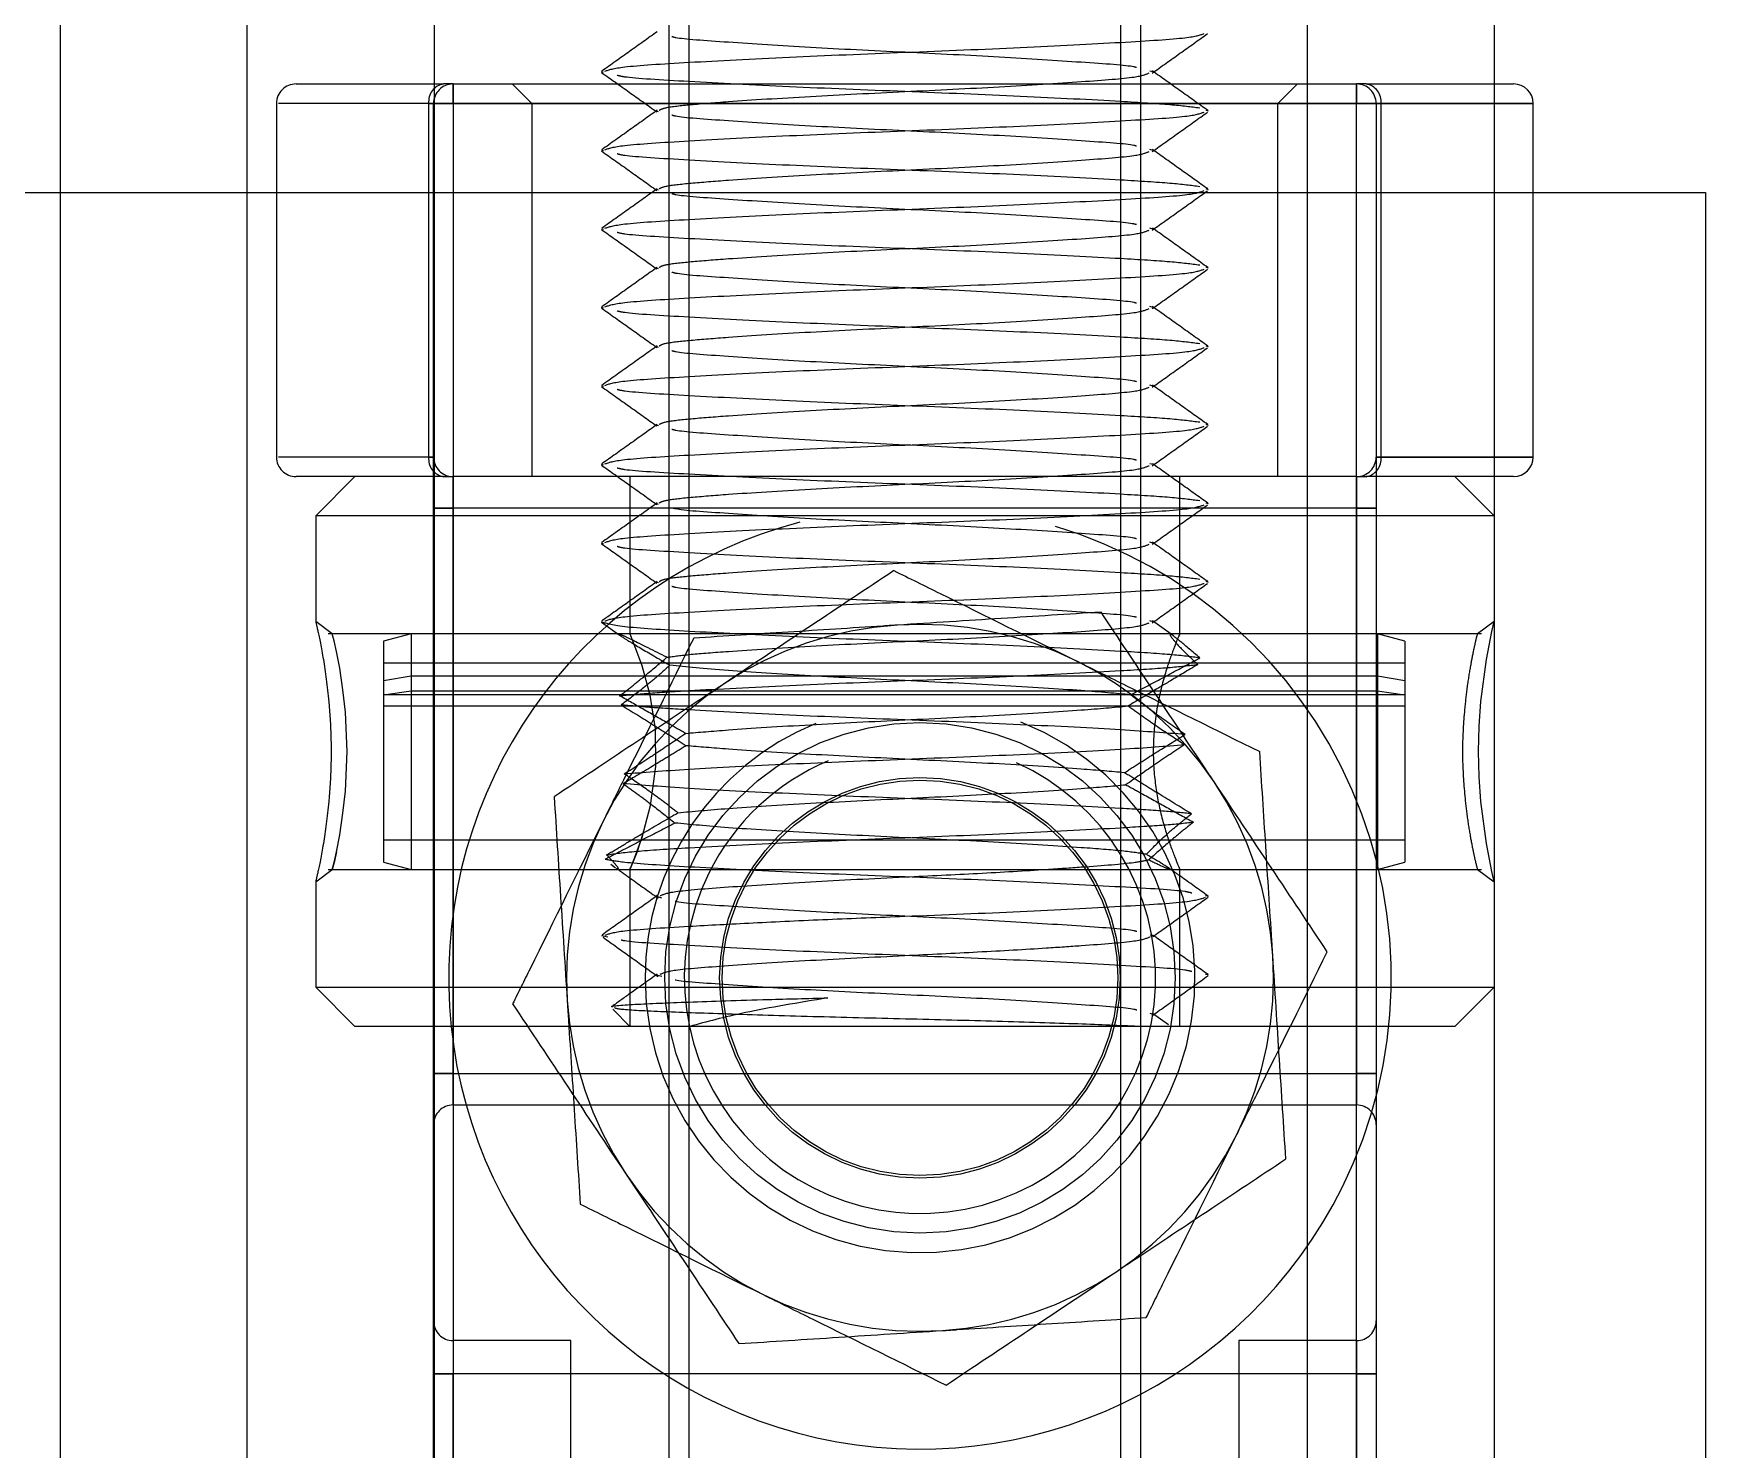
# Model space of a CAD drawing. Header units: metres. Extents: x 0 to 63075, y 0 to 44550.
# Drawn here: x 14247.81 to 14290.38, y 24669.76 to 24705.82 of the extents above; entities that cross this region are included whole.
import ezdxf

# ---------------------------------------------------------------- set-up
doc = ezdxf.new("R2010")
doc.units = ezdxf.units.M
doc.header["$LTSCALE"] = 75
doc.linetypes.add('HIDDEN2', pattern=[4.7625, 3.175, -1.5875])
for name, color, linetype in [('SDM', 7, 'Continuous'), ('SL4', 4, 'Continuous'), ('ST1', 7, 'HIDDEN2')]:
    doc.layers.add(name, color=color, linetype=linetype)

# ---------------------------------------------------------------- blocks, each defined once
blk = doc.blocks.new('A$Ca53c419a')
at = {"layer": 'SL4'}
for p, q in [((381.194, 204.642), (91.194, 204.642)), ((378.194, 199.885), (86.437, 199.885)), ((344.217, 195.122), (117.694, 195.122)), ((378.194, 172.892), (86.437, 172.892)), ((378.019, 168.135), (91.194, 168.135)), ((264.763, 167.635), (264.763, 168.135)), ((265.263, 168.135), (265.263, 167.135)), ((274.263, 167.135), (274.263, 168.135)), ((274.763, 168.135), (274.763, 167.635)), ((265.263, 167.135), (274.263, 167.135)), ((272, 167.135), (272, 162.75)), ((272, 162.75), (225.263, 162.75))]:
    blk.add_line(p, q, dxfattribs=at)
for centre, start, end in [((265.263, 167.635), 180, 270), ((274.263, 167.635), 270, 0)]:
    blk.add_arc(centre, 0.5, start, end, dxfattribs=at)
at = {"layer": 'ST1'}
for p, q in [((272, 281.235), (272, 167.135)), ((378.194, 204.642), (91.194, 204.642)), ((274.263, 199.135), (265.263, 199.135)), ((265.263, 195.256), (265.263, 199.085)), ((274.263, 195.256), (274.263, 199.085)), ((264.763, 194.877), (264.763, 198.635)), ((274.763, 198.635), (274.763, 194.877)), ((251.763, 198.135), (250.763, 197.135)), ((251.763, 198.135), (251.763, 168.135)), ((254.449, 198.135), (251.763, 198.135)), ((254.448, 198.135), (254.763, 197.714)), ((260.763, 197.714), (261.077, 198.135)), ((263.763, 198.135), (261.077, 198.135)), ((263.763, 168.135), (263.763, 198.135)), ((264.763, 197.135), (263.763, 198.135)), ((254.763, 197.814), (254.763, 190.118)), ((260.763, 190.135), (260.763, 197.814)), ((250.763, 169.135), (250.763, 197.135)), ((254.95, 196.405), (254.763, 195.705)), ((260.575, 196.405), (254.95, 196.405)), ((255.513, 196.405), (255.513, 170.405)), ((258.92, 170.405), (258.92, 196.405)), ((259.208, 170.405), (259.208, 196.405)), ((259.21, 196.405), (259.306, 195.705)), ((259.569, 196.405), (259.689, 195.705)), ((260.013, 170.405), (260.013, 196.405)), ((260.763, 195.705), (260.575, 196.405)), ((260.763, 195.705), (254.763, 195.705)), ((254.763, 195.705), (254.763, 171.105)), ((259.306, 195.705), (259.306, 171.105)), ((259.689, 195.705), (259.689, 171.105)), ((260.763, 171.105), (260.763, 195.705)), ((381.194, 195.122), (81.194, 195.122)), ((237.763, 195.135), (241.913, 195.135)), ((241.913, 195.135), (241.913, 194.635)), ((241.913, 195.135), (274.263, 195.135)), ((241.913, 194.635), (241.913, 195.135)), ((249.563, 194.635), (249.563, 195.135)), ((249.563, 195.135), (249.563, 194.635)), ((263.963, 194.635), (263.963, 195.135)), ((263.963, 195.135), (263.963, 194.635)), ((265.263, 195.135), (265.263, 195.256)), ((265.263, 195.256), (274.263, 195.256)), ((265.263, 195.256), (265.263, 195.135)), ((274.263, 195.135), (274.263, 195.256)), ((274.263, 195.256), (274.263, 195.135)), ((274.263, 195.135), (274.263, 194.635)), ((274.263, 194.635), (274.263, 195.135)), ((242.763, 194.635), (182.763, 194.635)), ((241.913, 194.635), (238.263, 194.635)), ((238.263, 194.635), (241.913, 194.635)), ((241.913, 171.635), (241.913, 194.635)), ((274.263, 194.635), (241.913, 194.635)), ((242.763, 191.635), (242.763, 194.635)), ((248.763, 194.635), (249.563, 194.635)), ((248.763, 194.635), (248.763, 171.635)), ((249.563, 194.635), (248.763, 194.635)), ((249.563, 194.635), (263.963, 194.635)), ((249.563, 194.635), (249.563, 171.635)), ((263.963, 194.635), (264.763, 194.635)), ((263.963, 171.635), (263.963, 194.635)), ((264.763, 194.635), (263.963, 194.635)), ((264.763, 194.877), (264.763, 194.635)), ((264.763, 171.635), (264.763, 194.635)), ((274.263, 171.635), (274.263, 194.635)), ((274.263, 194.635), (274.763, 194.635)), ((274.763, 194.635), (274.263, 194.635)), ((274.263, 194.635), (274.263, 192.635)), ((274.763, 194.635), (274.763, 194.877)), ((274.763, 194.635), (274.763, 171.635)), ((274.763, 193.135), (274.263, 192.635)), ((274.263, 192.635), (264.763, 192.635)), ((274.263, 192.635), (274.263, 173.635)), ((212.763, 191.635), (242.763, 191.635)), ((253.034, 190.701), (253.069, 190.862)), ((261.056, 190.857), (260.737, 190.409)), ((263.056, 190.806), (263.069, 190.862)), ((265.056, 190.806), (265.069, 190.862)), ((267.056, 190.806), (267.069, 190.862)), ((269.056, 190.806), (269.069, 190.862)), ((271.056, 190.806), (271.069, 190.862)), ((273.056, 190.806), (273.069, 190.862)), ((275.056, 190.806), (275.069, 190.862)), ((251.2, 190.572), (250.763, 190.135)), ((254.763, 190.458), (254.763, 176.398)), ((254.896, 190.618), (254.8, 190.5)), ((254.892, 190.621), (254.844, 190.554)), ((260.763, 176.358), (260.763, 190.417)), ((254.801, 190.135), (250.763, 190.135)), ((264.763, 190.135), (260.763, 190.135)), ((252.032, 189.318), (252.069, 189.456)), ((254.032, 189.318), (254.069, 189.456)), ((262.055, 189.403), (262.069, 189.456)), ((264.055, 189.403), (264.069, 189.456)), ((266.055, 189.403), (266.069, 189.456)), ((268.055, 189.403), (268.069, 189.456)), ((270.055, 189.403), (270.069, 189.456)), ((272.055, 189.403), (272.069, 189.456)), ((274.055, 189.403), (274.069, 189.456)), ((121.694, 189.135), (340.694, 189.135)), ((340.694, 188.635), (121.694, 188.635)), ((121.694, 177.635), (340.694, 177.635)), ((340.694, 177.135), (121.694, 177.135)), ((250.805, 176.427), (251.09, 176.826)), ((251.069, 176.814), (251.088, 176.889)), ((253.069, 176.814), (253.088, 176.889)), ((260.713, 176.298), (261.093, 176.831)), ((261.069, 176.814), (261.092, 176.902)), ((263.069, 176.814), (263.092, 176.902)), ((265.069, 176.814), (265.092, 176.902)), ((267.069, 176.814), (267.092, 176.902)), ((269.069, 176.814), (269.092, 176.902)), ((271.069, 176.814), (271.092, 176.902)), ((273.069, 176.814), (273.092, 176.902)), ((275.069, 176.814), (275.092, 176.902)), ((250.763, 176.135), (254.763, 176.135)), ((254.763, 176.135), (254.763, 168.456)), ((260.724, 176.135), (264.763, 176.135)), ((260.763, 168.456), (260.763, 176.152)), ((252.069, 175.408), (252.085, 175.483)), ((254.069, 175.408), (254.085, 175.483)), ((262.069, 175.408), (262.09, 175.466)), ((264.069, 175.408), (264.09, 175.466)), ((266.069, 175.408), (266.09, 175.466)), ((268.069, 175.408), (268.09, 175.466)), ((270.069, 175.408), (270.09, 175.466)), ((272.069, 175.408), (272.09, 175.466)), ((274.069, 175.408), (274.09, 175.466)), ((242.763, 174.635), (182.763, 174.635)), ((242.763, 171.635), (242.763, 174.635)), ((264.763, 173.635), (274.263, 173.635)), ((274.263, 173.635), (274.763, 173.135)), ((274.263, 173.635), (274.263, 171.635)), ((381.194, 172.892), (86.437, 172.892)), ((242.763, 171.635), (182.763, 171.635)), ((238.263, 171.635), (241.913, 171.635)), ((241.913, 171.635), (238.263, 171.635)), ((241.913, 171.635), (241.913, 171.135)), ((241.913, 171.635), (274.263, 171.635)), ((241.913, 171.135), (241.913, 171.635)), ((249.563, 171.635), (248.763, 171.635)), ((248.763, 171.635), (249.563, 171.635)), ((249.563, 171.135), (249.563, 171.635)), ((263.963, 171.635), (249.563, 171.635)), ((249.563, 171.635), (249.563, 171.135)), ((264.763, 171.635), (263.963, 171.635)), ((263.963, 171.135), (263.963, 171.635)), ((263.963, 171.635), (264.763, 171.635)), ((263.963, 171.635), (263.963, 171.135)), ((264.763, 171.635), (264.763, 171.393)), ((274.263, 171.635), (274.763, 171.635)), ((274.263, 171.635), (274.263, 171.135)), ((274.763, 171.635), (274.263, 171.635)), ((274.263, 171.135), (274.263, 171.635)), ((274.763, 171.393), (274.763, 171.635)), ((264.763, 168.135), (264.763, 171.393)), ((274.763, 171.393), (274.763, 168.135)), ((241.913, 171.135), (237.763, 171.135)), ((274.263, 171.135), (241.913, 171.135)), ((260.763, 171.105), (254.763, 171.105)), ((254.763, 171.105), (254.95, 170.405)), ((259.306, 171.105), (259.21, 170.405)), ((259.689, 171.105), (259.569, 170.405)), ((260.575, 170.405), (260.763, 171.105)), ((265.263, 171.135), (265.263, 171.014)), ((265.263, 171.014), (265.263, 171.135)), ((274.263, 171.014), (265.263, 171.014)), ((265.263, 171.014), (265.263, 168.135)), ((265.263, 167.135), (265.263, 171.014)), ((274.263, 171.135), (274.263, 171.014)), ((274.263, 171.014), (274.263, 171.135)), ((274.263, 171.014), (274.263, 167.135)), ((274.263, 168.135), (274.263, 171.014)), ((260.575, 170.405), (254.95, 170.405)), ((250.763, 169.135), (251.763, 168.135)), ((263.763, 168.135), (264.763, 169.135)), ((254.763, 168.556), (254.448, 168.135)), ((261.077, 168.135), (260.763, 168.556))]:
    blk.add_line(p, q, dxfattribs=at)
at = {"layer": 'ST1', "flags": 128}
for points in [[(255.211, 197.607), (254.94, 197.666), (254.763, 197.714), (254.939, 197.666), (255.21, 197.607), (255.642, 197.524), (256.192, 197.44), (256.756, 197.38), (257.762, 197.332), (258.767, 197.38), (259.332, 197.44), (259.882, 197.524), (260.314, 197.607), (260.585, 197.666), (260.763, 197.714), (260.763, 197.714)], [(255.69, 189.796), (255.195, 189.961), (254.819, 190.111), (254.789, 190.124), (255.052, 190.016), (255.582, 189.825), (256.388, 189.607), (257.381, 189.471), (258.344, 189.486), (259.195, 189.62), (259.947, 189.826), (260.513, 190.032), (260.756, 190.132), (260.763, 190.135), (260.763, 190.135)], [(254.449, 168.135), (254.448, 168.135), (254.704, 168.192), (255.42, 168.33), (256.495, 168.469), (257.121, 168.513), (257.765, 168.528), (258.407, 168.513), (259.034, 168.469), (260.108, 168.33), (260.822, 168.192), (261.077, 168.135), (261.077, 168.135)]]:
    blk.add_lwpolyline(points, dxfattribs=at)
at = {"layer": 'ST1'}
for radius in [6.5, 5.1, 5.036]:
    blk.add_circle((252, 182.75), radius, dxfattribs=at)
for centre, radius, start, end in [((265.263, 198.635), 0.5, 90, 180), ((274.263, 198.635), 0.5, 0, 90), ((243.263, 194.635), 0.5, 90, 180), ((248.263, 194.635), 0.5, 0, 90), ((265.209, 194.807), 0.452, 83.2366, 171.0568), ((265.263, 194.635), 0.5, 90, 180), ((274.316, 194.807), 0.452, 8.9432, 96.7634), ((274.263, 194.635), 0.5, 0, 90), ((252, 182.75), 12, 14.7568, 243.6643), ((252, 182.75), 9, 63.6643, 123.6643), ((252, 182.75), 9, 3.6643, 63.6643), ((252, 182.75), 9, 123.6643, 183.6643), ((252, 182.75), 7, 90, 338.4817), ((252, 182.75), 7, 22.2856, 90), ((252, 182.75), 6, 63.6643, 335.7883), ((252, 182.75), 6, 22.9033, 63.6643), ((252, 182.75), 9, 303.6643, 3.6643), ((252, 182.75), 9, 183.6643, 243.6643), ((252, 182.75), 12, 243.6643, 343.3032), ((252, 182.75), 9, 243.6643, 303.6643), ((243.263, 171.635), 0.5, 180, 270), ((248.263, 171.635), 0.5, 270, 0), ((265.263, 171.635), 0.5, 180, 270), ((274.263, 171.635), 0.5, 270, 0), ((265.209, 171.463), 0.452, 188.9432, 276.7634), ((274.316, 171.463), 0.452, 263.2366, 351.0568)]:
    blk.add_arc(centre, radius, start, end, dxfattribs=at)
for points, knots in [([(261.077, 198.135), (261.025, 198.123), (260.922, 198.099), (260.167, 197.939), (259.247, 197.813), (258.413, 197.753), (257.762, 197.737), (257.111, 197.753), (256.277, 197.813), (255.356, 197.939), (254.603, 198.099), (254.5, 198.123), (254.449, 198.135)], [0, 0, 0, 0, 0.126515, 0.252178, 0.376338, 0.4387, 0.500055, 0.561334, 0.623836, 0.747998, 0.873699, 1, 1, 1, 1]), ([(251.336, 193.121), (250.633, 192.653), (249.216, 191.709), (247.75, 190.733), (247.011, 190.241)], [0, 0, 0, 0, 0.495458, 1, 1, 1, 1]), ([(255.993, 190.816), (254.726, 191.443), (253.149, 192.223), (251.633, 192.974), (251.336, 193.121)], [0, 0, 0, 0, 0.803647, 1, 1, 1, 1]), ([(256.61, 192.064), (255.768, 192.01), (254.068, 191.901), (252.311, 191.788), (251.425, 191.732)], [0, 0, 0, 0, 0.495458, 1, 1, 1, 1]), ([(259.491, 187.739), (259.422, 187.841), (258.905, 188.618), (257.931, 190.081), (257.053, 191.399), (256.61, 192.064)], [0, 0, 0, 0, 0.07009, 0.530784, 1, 1, 1, 1]), ([(251.425, 191.732), (251.302, 191.724), (250.371, 191.664), (248.616, 191.552), (247.036, 191.451), (246.239, 191.4)], [0, 0, 0, 0, 0.07009, 0.530784, 1, 1, 1, 1]), ([(246.239, 191.4), (246.046, 191.009), (245.294, 189.491), (244.514, 187.914), (243.934, 186.743)], [0, 0, 0, 0, 0.257551, 1, 1, 1, 1]), ([(253.034, 190.82), (252.866, 190.585), (252.532, 190.117), (252.198, 189.65), (252.031, 189.416)], [0, 0, 0, 0, 0.500027, 1, 1, 1, 1]), ([(253.09, 190.761), (253.127, 190.657), (253.206, 190.433), (253.299, 188.914), (253.402, 187.046), (253.49, 185.142), (253.581, 182.799), (253.689, 180.091), (253.825, 177.551), (253.933, 175.815), (254.015, 175.587), (254.053, 175.478)], [0, 0, 0, 0, 0.108675, 0.235476, 0.323784, 0.412087, 0.497075, 0.625717, 0.75773, 0.884532, 1, 1, 1, 1]), ([(254.094, 189.437), (253.927, 189.672), (253.592, 190.141), (253.258, 190.611), (253.091, 190.845)], [0, 0, 0, 0, 0.499948, 1, 1, 1, 1]), ([(254.158, 175.825), (254.171, 175.874), (254.227, 176.078), (254.311, 177.586), (254.448, 180.083), (254.569, 183.138), (254.689, 186.175), (254.825, 188.727), (254.923, 190.264), (254.991, 190.627), (255.016, 190.767)], [0, 0, 0, 0, 0.044539, 0.186352, 0.333994, 0.477866, 0.621739, 0.769381, 0.911194, 1, 1, 1, 1]), ([(254.789, 190.458), (254.783, 190.445), (254.762, 190.401), (254.905, 190.511), (255.066, 190.666), (255.131, 190.727)], [0, 0, 0, 0, 0.217383, 0.688839, 1, 1, 1, 1]), ([(255.943, 188.989), (255.806, 189.253), (255.571, 189.705), (255.255, 190.308), (255.097, 190.613), (255.016, 190.767)], [0, 0, 0, 0, 0.407732, 0.700309, 1, 1, 1, 1]), ([(255.131, 190.727), (255.162, 190.518), (255.225, 190.102), (255.322, 188.534), (255.448, 186.176), (255.569, 183.135), (255.689, 180.095), (255.808, 177.866), (255.895, 176.463), (255.942, 176.014), (255.965, 175.79)], [0, 0, 0, 0, 0.113372, 0.225249, 0.376702, 0.524287, 0.671873, 0.823326, 0.912077, 1, 1, 1, 1]), ([(255.131, 190.727), (255.218, 190.582), (255.393, 190.291), (255.754, 189.683), (256.031, 189.208), (256.204, 188.913)], [0, 0, 0, 0, 0.275087, 0.549567, 1, 1, 1, 1]), ([(260.65, 188.511), (259.452, 189.104), (257.915, 189.864), (256.34, 190.644), (255.993, 190.816)], [0, 0, 0, 0, 0.779636, 1, 1, 1, 1]), ([(260.147, 175.625), (260.175, 175.844), (260.232, 176.282), (260.325, 177.787), (260.448, 180.095), (260.569, 183.135), (260.689, 186.177), (260.825, 188.723), (260.938, 190.511), (261.025, 190.744), (261.069, 190.862)], [0, 0, 0, 0, 0.094003, 0.187512, 0.325203, 0.459378, 0.593554, 0.731245, 0.863501, 1, 1, 1, 1]), ([(262.093, 189.439), (261.926, 189.674), (261.591, 190.144), (261.256, 190.614), (261.088, 190.849)], [0, 0, 0, 0, 0.4999079, 1, 1, 1, 1]), ([(261.088, 190.771), (261.125, 190.666), (261.205, 190.439), (261.312, 188.718), (261.448, 186.178), (261.569, 183.135), (261.689, 180.092), (261.825, 177.553), (261.931, 175.843), (262.01, 175.618), (262.046, 175.515)], [0, 0, 0, 0, 0.111758, 0.239388, 0.372264, 0.501747, 0.63123, 0.764106, 0.891736, 1, 1, 1, 1]), ([(263.056, 190.857), (262.889, 190.623), (262.555, 190.153), (262.221, 189.684), (262.053, 189.45)], [0, 0, 0, 0, 0.5000327, 1, 1, 1, 1]), ([(264.093, 189.439), (263.926, 189.674), (263.591, 190.144), (263.256, 190.614), (263.088, 190.849)], [0, 0, 0, 0, 0.499908, 1, 1, 1, 1]), ([(263.088, 190.771), (263.125, 190.666), (263.205, 190.439), (263.312, 188.718), (263.448, 186.178), (263.569, 183.135), (263.689, 180.092), (263.825, 177.553), (263.931, 175.843), (264.01, 175.618), (264.046, 175.515)], [0, 0, 0, 0, 0.111758, 0.239388, 0.372264, 0.501747, 0.63123, 0.764106, 0.891736, 1, 1, 1, 1]), ([(265.056, 190.857), (264.889, 190.623), (264.555, 190.153), (264.221, 189.684), (264.053, 189.45)], [0, 0, 0, 0, 0.500033, 1, 1, 1, 1]), ([(266.093, 189.439), (265.926, 189.674), (265.591, 190.144), (265.256, 190.614), (265.088, 190.849)], [0, 0, 0, 0, 0.4999079, 1, 1, 1, 1]), ([(265.088, 190.771), (265.125, 190.666), (265.205, 190.439), (265.312, 188.718), (265.448, 186.178), (265.569, 183.135), (265.689, 180.092), (265.825, 177.553), (265.931, 175.843), (266.01, 175.618), (266.046, 175.515)], [0, 0, 0, 0, 0.111758, 0.239388, 0.372264, 0.501747, 0.63123, 0.764106, 0.891736, 1, 1, 1, 1]), ([(267.056, 190.857), (266.889, 190.623), (266.555, 190.153), (266.221, 189.684), (266.053, 189.45)], [0, 0, 0, 0, 0.500033, 1, 1, 1, 1]), ([(268.093, 189.439), (267.926, 189.674), (267.591, 190.144), (267.256, 190.614), (267.088, 190.849)], [0, 0, 0, 0, 0.499908, 1, 1, 1, 1]), ([(267.088, 190.771), (267.125, 190.666), (267.205, 190.439), (267.312, 188.718), (267.448, 186.178), (267.569, 183.135), (267.689, 180.092), (267.825, 177.553), (267.931, 175.843), (268.01, 175.618), (268.046, 175.515)], [0, 0, 0, 0, 0.111758, 0.239388, 0.372264, 0.501747, 0.63123, 0.764106, 0.891736, 1, 1, 1, 1]), ([(269.056, 190.857), (268.889, 190.623), (268.555, 190.153), (268.221, 189.684), (268.053, 189.45)], [0, 0, 0, 0, 0.500033, 1, 1, 1, 1]), ([(270.093, 189.439), (269.926, 189.674), (269.591, 190.144), (269.256, 190.614), (269.088, 190.849)], [0, 0, 0, 0, 0.499908, 1, 1, 1, 1]), ([(269.088, 190.771), (269.125, 190.666), (269.205, 190.439), (269.312, 188.718), (269.448, 186.178), (269.569, 183.135), (269.689, 180.092), (269.825, 177.553), (269.931, 175.843), (270.01, 175.618), (270.046, 175.515)], [0, 0, 0, 0, 0.111758, 0.239388, 0.372264, 0.501747, 0.63123, 0.764106, 0.891736, 1, 1, 1, 1]), ([(271.056, 190.857), (270.889, 190.623), (270.555, 190.153), (270.221, 189.684), (270.053, 189.45)], [0, 0, 0, 0, 0.500033, 1, 1, 1, 1]), ([(272.093, 189.439), (271.926, 189.674), (271.591, 190.144), (271.256, 190.614), (271.088, 190.849)], [0, 0, 0, 0, 0.499908, 1, 1, 1, 1]), ([(271.088, 190.771), (271.125, 190.666), (271.205, 190.439), (271.312, 188.718), (271.448, 186.178), (271.569, 183.135), (271.689, 180.092), (271.825, 177.553), (271.931, 175.843), (272.01, 175.618), (272.046, 175.515)], [0, 0, 0, 0, 0.111758, 0.239388, 0.372264, 0.501747, 0.63123, 0.764106, 0.891736, 1, 1, 1, 1]), ([(273.056, 190.857), (272.889, 190.623), (272.555, 190.153), (272.221, 189.684), (272.053, 189.45)], [0, 0, 0, 0, 0.5000327, 1, 1, 1, 1]), ([(274.093, 189.439), (273.926, 189.674), (273.591, 190.144), (273.256, 190.614), (273.088, 190.849)], [0, 0, 0, 0, 0.499908, 1, 1, 1, 1]), ([(273.088, 190.771), (273.125, 190.666), (273.205, 190.439), (273.312, 188.718), (273.448, 186.178), (273.569, 183.135), (273.689, 180.092), (273.825, 177.553), (273.931, 175.843), (274.01, 175.618), (274.046, 175.515)], [0, 0, 0, 0, 0.111758, 0.239388, 0.372264, 0.501747, 0.63123, 0.764106, 0.891736, 1, 1, 1, 1]), ([(275.056, 190.857), (274.889, 190.623), (274.555, 190.153), (274.221, 189.684), (274.053, 189.45)], [0, 0, 0, 0, 0.500033, 1, 1, 1, 1]), ([(276.093, 189.439), (275.926, 189.674), (275.591, 190.144), (275.256, 190.614), (275.088, 190.849)], [0, 0, 0, 0, 0.499908, 1, 1, 1, 1]), ([(275.088, 190.771), (275.125, 190.666), (275.205, 190.439), (275.312, 188.718), (275.448, 186.178), (275.569, 183.135), (275.689, 180.092), (275.825, 177.553), (275.931, 175.843), (276.01, 175.618), (276.046, 175.515)], [0, 0, 0, 0, 0.111758, 0.239388, 0.372264, 0.501747, 0.63123, 0.764106, 0.891736, 1, 1, 1, 1]), ([(250.763, 177.196), (250.783, 177.669), (250.824, 178.614), (250.892, 180.746), (250.951, 183.117), (251.011, 185.54), (251.078, 187.747), (251.139, 189.443), (251.191, 190.456), (251.228, 190.507), (251.244, 190.529)], [0, 0, 0, 0, 0.127856, 0.255712, 0.383567, 0.511324, 0.64267, 0.774035, 0.905324, 1, 1, 1, 1]), ([(251.257, 190.577), (251.259, 190.585), (251.283, 190.684), (251.327, 190.074), (251.383, 188.736), (251.442, 186.93), (251.476, 185.611), (251.49, 185.096)], [0, 0, 0, 0, 0.024344, 0.290236, 0.55602, 0.826852, 1, 1, 1, 1]), ([(252.094, 189.437), (251.927, 189.672), (251.653, 190.056), (251.38, 190.44), (251.273, 190.589)], [0, 0, 0, 0, 0.611339, 1, 1, 1, 1]), ([(252.158, 175.825), (252.171, 175.874), (252.227, 176.078), (252.311, 177.585), (252.448, 180.084), (252.569, 183.134), (252.689, 186.19), (252.826, 188.67), (252.905, 190.132), (252.954, 190.331), (252.961, 190.359)], [0, 0, 0, 0, 0.047646, 0.199353, 0.357295, 0.511204, 0.665113, 0.823055, 0.974761, 1, 1, 1, 1]), ([(254.797, 190.489), (254.709, 190.365), (254.453, 190.007), (254.198, 189.65), (254.031, 189.416)], [0, 0, 0, 0, 0.345879, 1, 1, 1, 1]), ([(256.944, 190.303), (256.852, 190.177), (256.668, 189.924), (256.333, 189.477), (256.092, 189.176), (255.943, 188.989)], [0, 0, 0, 0, 0.275465, 0.55097, 1, 1, 1, 1]), ([(256.178, 175.84), (256.201, 176.062), (256.245, 176.51), (256.331, 177.887), (256.448, 180.094), (256.569, 183.139), (256.689, 186.159), (256.826, 188.82), (256.905, 189.809), (256.944, 190.303)], [0, 0, 0, 0, 0.091539, 0.184266, 0.349273, 0.510066, 0.67086, 0.835866, 1, 1, 1, 1]), ([(257.911, 188.701), (257.827, 188.837), (257.661, 189.108), (257.338, 189.643), (257.1, 190.041), (256.944, 190.303)], [0, 0, 0, 0, 0.2541453, 0.5082878, 1, 1, 1, 1]), ([(258.95, 190.355), (258.78, 190.082), (258.525, 189.672), (258.176, 189.119), (257.999, 188.84), (257.911, 188.701)], [0, 0, 0, 0, 0.497457, 0.748438, 1, 1, 1, 1]), ([(258.197, 176.001), (258.235, 176.487), (258.312, 177.477), (258.448, 180.11), (258.569, 183.131), (258.689, 186.176), (258.805, 188.354), (258.888, 189.692), (258.929, 190.135), (258.95, 190.355)], [0, 0, 0, 0, 0.162123, 0.329894, 0.49338, 0.656866, 0.824637, 0.913089, 1, 1, 1, 1]), ([(258.225, 188.718), (258.305, 188.859), (258.507, 189.211), (258.828, 189.773), (259.064, 190.188), (259.183, 190.396)], [0, 0, 0, 0, 0.248799, 0.623508, 1, 1, 1, 1]), ([(259.961, 189.118), (259.872, 189.216), (259.694, 189.411), (259.353, 189.822), (259.105, 190.149), (258.95, 190.355)], [0, 0, 0, 0, 0.2715784, 0.542917, 1, 1, 1, 1]), ([(259.183, 190.396), (259.204, 190.175), (259.247, 189.729), (259.332, 188.37), (259.448, 186.175), (259.569, 183.135), (259.689, 180.095), (259.811, 177.813), (259.902, 176.343), (259.955, 175.898), (259.981, 175.676)], [0, 0, 0, 0, 0.085004, 0.171301, 0.329311, 0.483287, 0.637262, 0.795272, 0.897616, 1, 1, 1, 1]), ([(259.183, 190.396), (259.274, 190.278), (259.458, 190.041), (259.795, 189.623), (260.021, 189.361), (260.163, 189.195)], [0, 0, 0, 0, 0.2686568, 0.5374025, 1, 1, 1, 1]), ([(260.163, 189.195), (260.326, 189.519), (260.561, 189.986), (260.742, 190.365), (260.779, 190.467), (260.706, 190.372), (260.503, 190.045), (260.229, 189.581), (260.022, 189.224), (259.961, 189.118)], [0, 0, 0, 0, 0.258271, 0.372339, 0.487332, 0.589054, 0.71672, 0.9158, 1, 1, 1, 1]), ([(262.147, 175.625), (262.175, 175.844), (262.232, 176.282), (262.325, 177.786), (262.448, 180.095), (262.569, 183.132), (262.689, 186.186), (262.826, 188.687), (262.912, 190.206), (262.968, 190.411), (262.983, 190.463)], [0, 0, 0, 0, 0.103388, 0.206233, 0.357671, 0.505243, 0.652814, 0.804253, 0.949712, 1, 1, 1, 1]), ([(264.147, 175.625), (264.175, 175.844), (264.232, 176.282), (264.325, 177.786), (264.448, 180.095), (264.569, 183.132), (264.689, 186.186), (264.826, 188.687), (264.912, 190.206), (264.968, 190.411), (264.983, 190.463)], [0, 0, 0, 0, 0.103388, 0.206233, 0.357671, 0.505243, 0.652814, 0.804253, 0.949712, 1, 1, 1, 1]), ([(266.147, 175.625), (266.175, 175.844), (266.232, 176.282), (266.325, 177.786), (266.448, 180.095), (266.569, 183.132), (266.689, 186.186), (266.826, 188.687), (266.912, 190.206), (266.968, 190.411), (266.983, 190.463)], [0, 0, 0, 0, 0.103388, 0.206233, 0.357671, 0.505243, 0.652814, 0.804253, 0.949712, 1, 1, 1, 1]), ([(268.147, 175.625), (268.175, 175.844), (268.232, 176.282), (268.325, 177.786), (268.448, 180.095), (268.569, 183.132), (268.689, 186.186), (268.826, 188.687), (268.912, 190.206), (268.968, 190.411), (268.983, 190.463)], [0, 0, 0, 0, 0.103388, 0.206233, 0.357671, 0.505243, 0.652814, 0.804253, 0.949712, 1, 1, 1, 1]), ([(270.147, 175.625), (270.175, 175.844), (270.232, 176.282), (270.325, 177.786), (270.448, 180.095), (270.569, 183.132), (270.689, 186.186), (270.826, 188.687), (270.912, 190.206), (270.968, 190.411), (270.983, 190.463)], [0, 0, 0, 0, 0.103388, 0.206233, 0.357671, 0.505243, 0.652814, 0.804253, 0.949712, 1, 1, 1, 1]), ([(272.147, 175.625), (272.175, 175.844), (272.232, 176.282), (272.325, 177.786), (272.448, 180.095), (272.569, 183.132), (272.689, 186.186), (272.826, 188.687), (272.912, 190.206), (272.968, 190.411), (272.983, 190.463)], [0, 0, 0, 0, 0.103388, 0.206233, 0.357671, 0.505243, 0.652814, 0.804253, 0.949712, 1, 1, 1, 1]), ([(274.147, 175.625), (274.175, 175.844), (274.232, 176.282), (274.325, 177.786), (274.448, 180.095), (274.569, 183.132), (274.689, 186.186), (274.826, 188.687), (274.912, 190.206), (274.968, 190.411), (274.983, 190.463)], [0, 0, 0, 0, 0.103388, 0.206233, 0.357671, 0.505243, 0.652814, 0.804253, 0.949712, 1, 1, 1, 1]), ([(247.011, 190.241), (246.909, 190.172), (246.132, 189.655), (244.669, 188.681), (243.351, 187.803), (242.686, 187.36)], [0, 0, 0, 0, 0.07009, 0.530784, 1, 1, 1, 1]), ([(256.204, 188.913), (256.296, 189.032), (256.48, 189.27), (256.813, 189.725), (257.049, 190.066), (257.196, 190.279)], [0, 0, 0, 0, 0.275069, 0.550049, 1, 1, 1, 1]), ([(257.196, 190.279), (257.234, 189.79), (257.312, 188.8), (257.448, 186.161), (257.569, 183.135), (257.689, 180.109), (257.824, 177.486), (257.902, 176.496), (257.939, 176.012)], [0, 0, 0, 0, 0.165658, 0.335718, 0.501437, 0.667155, 0.837216, 1, 1, 1, 1]), ([(257.196, 190.279), (257.282, 190.146), (257.453, 189.88), (257.795, 189.357), (258.054, 188.972), (258.225, 188.718)], [0, 0, 0, 0, 0.254741, 0.509482, 1, 1, 1, 1]), ([(252.093, 189.363), (252.129, 189.279), (252.207, 189.096), (252.312, 187.7), (252.448, 185.626), (252.56, 183.325), (252.66, 181.234), (252.749, 179.712), (252.846, 178.306), (252.932, 177.155), (253.012, 176.971), (253.05, 176.885)], [0, 0, 0, 0, 0.106668, 0.234267, 0.36712, 0.496575, 0.595655, 0.698162, 0.759735, 0.887334, 1, 1, 1, 1]), ([(254.093, 189.363), (254.129, 189.279), (254.207, 189.096), (254.312, 187.7), (254.448, 185.626), (254.56, 183.325), (254.66, 181.234), (254.749, 179.713), (254.846, 178.303), (254.92, 177.343), (254.984, 177.034), (255.006, 176.926)], [0, 0, 0, 0, 0.111485, 0.244847, 0.383701, 0.519003, 0.622557, 0.729694, 0.794048, 0.92741, 1, 1, 1, 1]), ([(259.207, 177.386), (259.242, 177.764), (259.316, 178.572), (259.448, 180.659), (259.569, 183.135), (259.69, 185.609), (259.832, 187.886), (259.916, 188.691), (259.961, 189.118)], [0, 0, 0, 0, 0.147821, 0.315698, 0.479282, 0.642865, 0.810742, 1, 1, 1, 1]), ([(260.163, 189.195), (260.188, 189.012), (260.239, 188.646), (260.328, 187.468), (260.448, 185.622), (260.569, 183.136), (260.689, 180.645), (260.825, 178.57), (260.93, 177.181), (261.007, 176.998), (261.042, 176.915)], [0, 0, 0, 0, 0.088918, 0.178216, 0.322499, 0.463092, 0.603685, 0.747969, 0.886546, 1, 1, 1, 1]), ([(261.181, 177.241), (261.186, 177.26), (261.234, 177.422), (261.311, 178.611), (261.448, 180.635), (261.569, 183.135), (261.689, 185.633), (261.826, 187.666), (261.906, 188.873), (261.957, 189.036), (261.966, 189.064)], [0, 0, 0, 0, 0.020732, 0.175704, 0.337058, 0.494284, 0.651511, 0.812864, 0.967837, 1, 1, 1, 1]), ([(262.092, 189.391), (262.116, 189.35), (262.168, 189.262), (262.238, 188.621), (262.328, 187.48), (262.448, 185.618), (262.569, 183.137), (262.689, 180.645), (262.825, 178.57), (262.93, 177.181), (263.007, 176.998), (263.042, 176.915)], [0, 0, 0, 0, 0.072607, 0.155069, 0.237884, 0.371691, 0.502076, 0.632461, 0.766268, 0.894784, 1, 1, 1, 1]), ([(263.181, 177.241), (263.186, 177.26), (263.234, 177.422), (263.311, 178.611), (263.448, 180.635), (263.569, 183.135), (263.689, 185.634), (263.826, 187.664), (263.905, 188.864), (263.955, 189.027), (263.963, 189.052)], [0, 0, 0, 0, 0.020815, 0.176404, 0.338399, 0.496251, 0.654103, 0.816098, 0.971687, 1, 1, 1, 1]), ([(264.092, 189.391), (264.116, 189.35), (264.168, 189.262), (264.238, 188.621), (264.328, 187.48), (264.448, 185.618), (264.569, 183.137), (264.689, 180.645), (264.825, 178.57), (264.93, 177.181), (265.007, 176.998), (265.042, 176.915)], [0, 0, 0, 0, 0.072607, 0.155069, 0.237884, 0.371691, 0.502076, 0.632461, 0.766268, 0.894784, 1, 1, 1, 1]), ([(265.181, 177.241), (265.186, 177.26), (265.234, 177.422), (265.311, 178.611), (265.448, 180.635), (265.569, 183.135), (265.689, 185.633), (265.826, 187.666), (265.906, 188.873), (265.957, 189.036), (265.966, 189.064)], [0, 0, 0, 0, 0.020732, 0.175704, 0.337058, 0.494284, 0.651511, 0.812864, 0.967837, 1, 1, 1, 1]), ([(266.092, 189.391), (266.116, 189.35), (266.168, 189.262), (266.238, 188.621), (266.328, 187.48), (266.448, 185.618), (266.569, 183.137), (266.689, 180.645), (266.825, 178.57), (266.93, 177.181), (267.007, 176.998), (267.042, 176.915)], [0, 0, 0, 0, 0.072607, 0.155069, 0.237884, 0.371691, 0.502076, 0.632461, 0.766268, 0.894784, 1, 1, 1, 1]), ([(267.181, 177.241), (267.186, 177.26), (267.234, 177.422), (267.311, 178.611), (267.448, 180.635), (267.569, 183.135), (267.689, 185.633), (267.826, 187.666), (267.906, 188.873), (267.957, 189.036), (267.966, 189.064)], [0, 0, 0, 0, 0.020732, 0.175704, 0.337058, 0.494284, 0.651511, 0.812864, 0.967837, 1, 1, 1, 1]), ([(268.092, 189.391), (268.116, 189.35), (268.168, 189.262), (268.238, 188.621), (268.328, 187.48), (268.448, 185.618), (268.569, 183.137), (268.689, 180.645), (268.825, 178.57), (268.93, 177.181), (269.007, 176.998), (269.042, 176.915)], [0, 0, 0, 0, 0.072607, 0.155069, 0.237884, 0.371691, 0.502076, 0.632461, 0.766268, 0.894784, 1, 1, 1, 1]), ([(269.181, 177.241), (269.186, 177.26), (269.234, 177.422), (269.311, 178.611), (269.448, 180.635), (269.569, 183.135), (269.689, 185.633), (269.826, 187.666), (269.906, 188.873), (269.957, 189.036), (269.966, 189.064)], [0, 0, 0, 0, 0.020732, 0.175704, 0.337058, 0.494284, 0.651511, 0.812864, 0.967837, 1, 1, 1, 1]), ([(270.092, 189.391), (270.116, 189.35), (270.168, 189.262), (270.238, 188.621), (270.328, 187.48), (270.448, 185.618), (270.569, 183.137), (270.689, 180.645), (270.825, 178.57), (270.93, 177.181), (271.007, 176.998), (271.042, 176.915)], [0, 0, 0, 0, 0.072607, 0.155069, 0.237884, 0.371691, 0.502076, 0.632461, 0.766268, 0.894784, 1, 1, 1, 1]), ([(271.181, 177.241), (271.186, 177.26), (271.234, 177.422), (271.311, 178.611), (271.448, 180.635), (271.569, 183.135), (271.689, 185.633), (271.826, 187.666), (271.906, 188.873), (271.957, 189.036), (271.966, 189.064)], [0, 0, 0, 0, 0.020732, 0.175704, 0.337058, 0.494284, 0.651511, 0.812864, 0.967837, 1, 1, 1, 1]), ([(272.092, 189.391), (272.116, 189.35), (272.168, 189.262), (272.238, 188.621), (272.328, 187.48), (272.448, 185.618), (272.569, 183.137), (272.689, 180.645), (272.825, 178.57), (272.93, 177.181), (273.007, 176.998), (273.042, 176.915)], [0, 0, 0, 0, 0.072607, 0.155069, 0.237884, 0.371691, 0.502076, 0.632461, 0.766268, 0.894784, 1, 1, 1, 1]), ([(273.181, 177.241), (273.186, 177.26), (273.234, 177.422), (273.311, 178.611), (273.448, 180.635), (273.569, 183.135), (273.689, 185.633), (273.826, 187.666), (273.906, 188.873), (273.957, 189.036), (273.966, 189.064)], [0, 0, 0, 0, 0.020732, 0.175704, 0.337058, 0.494284, 0.651511, 0.812864, 0.967837, 1, 1, 1, 1]), ([(274.092, 189.391), (274.116, 189.35), (274.168, 189.262), (274.238, 188.621), (274.328, 187.48), (274.448, 185.618), (274.569, 183.137), (274.689, 180.645), (274.825, 178.57), (274.93, 177.181), (275.007, 176.998), (275.042, 176.915)], [0, 0, 0, 0, 0.072607, 0.155069, 0.237884, 0.371691, 0.502076, 0.632461, 0.766268, 0.894784, 1, 1, 1, 1]), ([(275.181, 177.241), (275.186, 177.26), (275.234, 177.422), (275.311, 178.611), (275.448, 180.635), (275.569, 183.135), (275.689, 185.633), (275.826, 187.666), (275.906, 188.873), (275.957, 189.036), (275.966, 189.064)], [0, 0, 0, 0, 0.020732, 0.175704, 0.337058, 0.494284, 0.651511, 0.812864, 0.967837, 1, 1, 1, 1]), ([(251.49, 185.096), (251.366, 185.843), (251.128, 187.27), (250.881, 188.179), (250.763, 188.612)], [0, 0, 0, 0, 0.523722, 1, 1, 1, 1]), ([(251.177, 177.228), (251.184, 177.25), (251.233, 177.413), (251.311, 178.608), (251.448, 180.636), (251.569, 183.134), (251.689, 185.638), (251.826, 187.648), (251.899, 188.816), (251.942, 188.975), (251.943, 188.979)], [0, 0, 0, 0, 0.025522, 0.184229, 0.34947, 0.510486, 0.671501, 0.836743, 0.99545, 1, 1, 1, 1]), ([(253.177, 177.228), (253.184, 177.25), (253.233, 177.413), (253.311, 178.608), (253.448, 180.636), (253.569, 183.134), (253.689, 185.638), (253.826, 187.648), (253.899, 188.816), (253.942, 188.975), (253.943, 188.979)], [0, 0, 0, 0, 0.025522, 0.184229, 0.34947, 0.510486, 0.671501, 0.836743, 0.99545, 1, 1, 1, 1]), ([(255.146, 176.986), (255.174, 177.165), (255.231, 177.522), (255.325, 178.757), (255.448, 180.647), (255.569, 183.138), (255.689, 185.609), (255.826, 187.778), (255.904, 188.587), (255.943, 188.989)], [0, 0, 0, 0, 0.109023, 0.217406, 0.376039, 0.530614, 0.685189, 0.843822, 1, 1, 1, 1]), ([(256.204, 188.913), (256.24, 188.528), (256.315, 187.72), (256.448, 185.611), (256.569, 183.135), (256.689, 180.658), (256.816, 178.654), (256.886, 177.855), (256.917, 177.507)], [0, 0, 0, 0, 0.1614433, 0.3390761, 0.5121652, 0.6852544, 0.8628871, 1, 1, 1, 1]), ([(257.224, 177.545), (257.253, 177.883), (257.322, 178.678), (257.448, 180.658), (257.569, 183.135), (257.689, 185.612), (257.814, 187.577), (257.882, 188.369), (257.911, 188.701)], [0, 0, 0, 0, 0.136753, 0.32167, 0.501858, 0.682045, 0.866962, 1, 1, 1, 1]), ([(258.225, 188.718), (258.254, 188.382), (258.323, 187.587), (258.448, 185.612), (258.569, 183.135), (258.689, 180.659), (258.818, 178.617), (258.89, 177.813), (258.923, 177.451)], [0, 0, 0, 0, 0.133333, 0.315032, 0.492083, 0.669134, 0.850833, 1, 1, 1, 1]), ([(260.982, 183.325), (260.974, 183.448), (260.914, 184.379), (260.802, 186.134), (260.701, 187.714), (260.65, 188.511)], [0, 0, 0, 0, 0.07009, 0.530784, 1, 1, 1, 1]), ([(242.686, 187.36), (242.74, 186.518), (242.849, 184.818), (242.962, 183.061), (243.018, 182.175)], [0, 0, 0, 0, 0.495458, 1, 1, 1, 1]), ([(262.371, 183.414), (261.903, 184.117), (260.959, 185.534), (259.983, 187), (259.491, 187.739)], [0, 0, 0, 0, 0.495458, 1, 1, 1, 1]), ([(243.934, 186.743), (243.725, 186.319), (242.944, 184.743), (242.185, 183.208), (241.629, 182.086)], [0, 0, 0, 0, 0.268634, 1, 1, 1, 1]), ([(262.371, 183.414), (262.178, 183.023), (261.426, 181.505), (260.645, 179.928), (260.066, 178.757)], [0, 0, 0, 0, 0.2575513, 1, 1, 1, 1]), ([(261.314, 178.14), (261.26, 178.982), (261.151, 180.682), (261.038, 182.439), (260.982, 183.325)], [0, 0, 0, 0, 0.495458, 1, 1, 1, 1]), ([(241.629, 182.086), (242.097, 181.383), (243.041, 179.966), (244.017, 178.5), (244.509, 177.761)], [0, 0, 0, 0, 0.495458, 1, 1, 1, 1]), ([(243.018, 182.175), (243.026, 182.052), (243.086, 181.121), (243.198, 179.366), (243.299, 177.786), (243.35, 176.989)], [0, 0, 0, 0, 0.07009, 0.530784, 1, 1, 1, 1]), ([(260.066, 178.757), (259.856, 178.334), (259.076, 176.758), (258.316, 175.223), (257.761, 174.1)], [0, 0, 0, 0, 0.268634, 1, 1, 1, 1]), ([(256.989, 175.259), (257.091, 175.328), (257.868, 175.845), (259.331, 176.819), (260.649, 177.697), (261.314, 178.14)], [0, 0, 0, 0, 0.07009, 0.530784, 1, 1, 1, 1]), ([(244.509, 177.761), (244.578, 177.659), (245.095, 176.882), (246.069, 175.419), (246.947, 174.101), (247.39, 173.436)], [0, 0, 0, 0, 0.07009, 0.530784, 1, 1, 1, 1]), ([(256.178, 175.84), (256.348, 176.118), (256.604, 176.537), (256.956, 177.11), (257.135, 177.4), (257.224, 177.545)], [0, 0, 0, 0, 0.496833, 0.748087, 1, 1, 1, 1]), ([(257.224, 177.545), (257.31, 177.412), (257.482, 177.146), (257.808, 176.631), (258.044, 176.248), (258.197, 176.001)], [0, 0, 0, 0, 0.2609815, 0.5219522, 1, 1, 1, 1]), ([(256.917, 177.507), (256.837, 177.362), (256.636, 176.999), (256.316, 176.422), (256.082, 176.001), (255.965, 175.79)], [0, 0, 0, 0, 0.248503, 0.623083, 1, 1, 1, 1]), ([(257.939, 176.012), (257.851, 176.144), (257.676, 176.409), (257.336, 176.911), (257.081, 177.273), (256.917, 177.507)], [0, 0, 0, 0, 0.262288, 0.524583, 1, 1, 1, 1]), ([(258.923, 177.451), (258.832, 177.325), (258.651, 177.073), (258.322, 176.593), (258.087, 176.236), (257.939, 176.012)], [0, 0, 0, 0, 0.270831, 0.541621, 1, 1, 1, 1]), ([(258.197, 176.001), (258.287, 176.13), (258.469, 176.389), (258.806, 176.858), (259.053, 177.183), (259.207, 177.386)], [0, 0, 0, 0, 0.272181, 0.544383, 1, 1, 1, 1]), ([(259.981, 175.676), (259.835, 175.921), (259.592, 176.326), (259.233, 176.928), (259.026, 177.277), (258.923, 177.451)], [0, 0, 0, 0, 0.433845, 0.716111, 1, 1, 1, 1]), ([(259.207, 177.386), (259.351, 177.116), (259.584, 176.675), (259.899, 176.088), (260.064, 175.78), (260.147, 175.625)], [0, 0, 0, 0, 0.441766, 0.719681, 1, 1, 1, 1]), ([(243.35, 176.989), (243.648, 176.842), (245.164, 176.092), (246.74, 175.311), (248.007, 174.684)], [0, 0, 0, 0, 0.196353, 1, 1, 1, 1]), ([(251.049, 176.825), (251.216, 176.59), (251.551, 176.12), (251.886, 175.651), (252.053, 175.416)], [0, 0, 0, 0, 0.499919, 1, 1, 1, 1]), ([(252.085, 175.417), (252.252, 175.652), (252.587, 176.122), (252.922, 176.592), (253.09, 176.826)], [0, 0, 0, 0, 0.500093, 1, 1, 1, 1]), ([(253.049, 176.825), (253.216, 176.59), (253.551, 176.12), (253.886, 175.651), (254.053, 175.416)], [0, 0, 0, 0, 0.499919, 1, 1, 1, 1]), ([(255.006, 176.926), (254.939, 176.786), (254.822, 176.542), (254.75, 176.368), (254.775, 176.379), (254.9, 176.569), (255.052, 176.827), (255.146, 176.986)], [0, 0, 0, 0, 0.232062, 0.405334, 0.579425, 0.739184, 1, 1, 1, 1]), ([(260.724, 176.152), (260.733, 176.147), (260.765, 176.134), (260.5, 176.247), (259.968, 176.446), (259.161, 176.679), (258.182, 176.824), (257.185, 176.807), (256.288, 176.658), (255.521, 176.435), (254.962, 176.221), (254.773, 176.139), (254.764, 176.136), (254.763, 176.135)], [0, 0, 0, 0, 0.042064, 0.139917, 0.240882, 0.349454, 0.459852, 0.561345, 0.657638, 0.759941, 0.870291, 0.978834, 1, 1, 1, 1]), ([(255.965, 175.79), (255.876, 175.901), (255.698, 176.122), (255.349, 176.536), (255.144, 176.769), (255.006, 176.926)], [0, 0, 0, 0, 0.2458743, 0.4918758, 1, 1, 1, 1]), ([(255.146, 176.986), (255.307, 176.83), (255.544, 176.598), (255.908, 176.176), (256.088, 175.952), (256.178, 175.84)], [0, 0, 0, 0, 0.509215, 0.752961, 1, 1, 1, 1]), ([(261.041, 176.836), (261.208, 176.601), (261.543, 176.131), (261.878, 175.661), (262.045, 175.426)], [0, 0, 0, 0, 0.499911, 1, 1, 1, 1]), ([(262.09, 175.423), (262.257, 175.658), (262.591, 176.127), (262.926, 176.596), (263.093, 176.831)], [0, 0, 0, 0, 0.5000417, 1, 1, 1, 1]), ([(263.041, 176.836), (263.208, 176.601), (263.543, 176.131), (263.878, 175.661), (264.045, 175.426)], [0, 0, 0, 0, 0.4999108, 1, 1, 1, 1]), ([(264.09, 175.423), (264.257, 175.658), (264.591, 176.127), (264.926, 176.596), (265.093, 176.831)], [0, 0, 0, 0, 0.500042, 1, 1, 1, 1]), ([(265.041, 176.836), (265.208, 176.601), (265.543, 176.131), (265.878, 175.661), (266.045, 175.426)], [0, 0, 0, 0, 0.4999108, 1, 1, 1, 1]), ([(266.09, 175.423), (266.257, 175.658), (266.591, 176.127), (266.926, 176.596), (267.093, 176.831)], [0, 0, 0, 0, 0.5000417, 1, 1, 1, 1]), ([(267.041, 176.836), (267.208, 176.601), (267.543, 176.131), (267.878, 175.661), (268.045, 175.426)], [0, 0, 0, 0, 0.499911, 1, 1, 1, 1]), ([(268.09, 175.423), (268.257, 175.658), (268.591, 176.127), (268.926, 176.596), (269.093, 176.831)], [0, 0, 0, 0, 0.500042, 1, 1, 1, 1]), ([(269.041, 176.836), (269.208, 176.601), (269.543, 176.131), (269.878, 175.661), (270.045, 175.426)], [0, 0, 0, 0, 0.499911, 1, 1, 1, 1]), ([(270.09, 175.423), (270.257, 175.658), (270.591, 176.127), (270.926, 176.596), (271.093, 176.831)], [0, 0, 0, 0, 0.500042, 1, 1, 1, 1]), ([(271.041, 176.836), (271.208, 176.601), (271.543, 176.131), (271.878, 175.661), (272.045, 175.426)], [0, 0, 0, 0, 0.499911, 1, 1, 1, 1]), ([(272.09, 175.423), (272.257, 175.658), (272.591, 176.127), (272.926, 176.596), (273.093, 176.831)], [0, 0, 0, 0, 0.500042, 1, 1, 1, 1]), ([(273.041, 176.836), (273.208, 176.601), (273.543, 176.131), (273.878, 175.661), (274.045, 175.426)], [0, 0, 0, 0, 0.4999108, 1, 1, 1, 1]), ([(274.09, 175.423), (274.257, 175.658), (274.591, 176.127), (274.926, 176.596), (275.093, 176.831)], [0, 0, 0, 0, 0.5000417, 1, 1, 1, 1]), ([(275.041, 176.836), (275.208, 176.601), (275.543, 176.131), (275.878, 175.661), (276.045, 175.426)], [0, 0, 0, 0, 0.499911, 1, 1, 1, 1]), ([(254.085, 175.417), (254.252, 175.652), (254.487, 175.981), (254.722, 176.311), (254.79, 176.406)], [0, 0, 0, 0, 0.71263, 1, 1, 1, 1]), ([(260.736, 176.358), (260.74, 176.372), (260.751, 176.41), (260.554, 176.259), (260.274, 175.994), (260.063, 175.765), (259.981, 175.676)], [0, 0, 0, 0, 0.1885855, 0.4977227, 0.805445, 1, 1, 1, 1]), ([(260.147, 175.625), (260.302, 175.805), (260.563, 176.109), (260.668, 176.245), (260.71, 176.3)], [0, 0, 0, 0, 0.59338, 1, 1, 1, 1]), ([(252.664, 172.379), (253.367, 172.847), (254.784, 173.791), (256.25, 174.767), (256.989, 175.259)], [0, 0, 0, 0, 0.495458, 1, 1, 1, 1]), ([(248.007, 174.684), (248.355, 174.512), (249.93, 173.732), (251.466, 172.972), (252.664, 172.379)], [0, 0, 0, 0, 0.220364, 1, 1, 1, 1]), ([(247.39, 173.436), (248.232, 173.49), (249.932, 173.599), (251.689, 173.712), (252.575, 173.768)], [0, 0, 0, 0, 0.495458, 1, 1, 1, 1]), ([(252.575, 173.768), (252.698, 173.776), (253.629, 173.836), (255.384, 173.948), (256.964, 174.049), (257.761, 174.1)], [0, 0, 0, 0, 0.07009, 0.530784, 1, 1, 1, 1]), ([(260.763, 168.556), (260.729, 168.567), (260.674, 168.585), (260.321, 168.663), (259.903, 168.746), (259.369, 168.83), (258.66, 168.905), (257.764, 168.958), (256.868, 168.906), (256.158, 168.83), (255.626, 168.747), (255.2, 168.662), (254.877, 168.592), (254.704, 168.541), (254.763, 168.556), (254.763, 168.556)], [0, 0, 0, 0, 0.109362, 0.175749, 0.249858, 0.324841, 0.391554, 0.499929, 0.608436, 0.675138, 0.750058, 0.824268, 0.8907, 0.999989, 1, 1, 1, 1])]:
    blk.add_open_spline(points, degree=3, knots=knots, dxfattribs=at)

msp = doc.modelspace()

# ---------------------------------------------------------------- block references
at = {"layer": 'SDM', "rotation": 90}
msp.add_blockref('A$Ca53c419a', (14453.134, 24429.769), dxfattribs=at)

doc.saveas('drawing.dxf')
